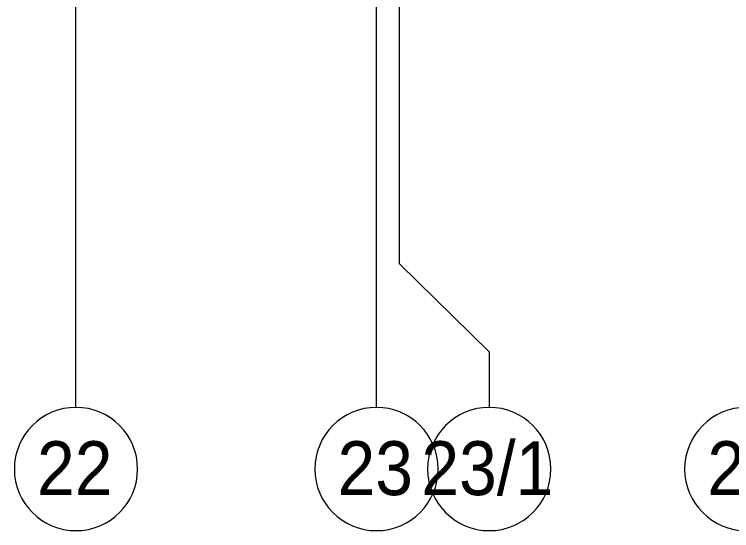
# Model space of a CAD drawing. Header units: millimetres. Extents: x -625 to 415037, y -3642 to 102118.
# Drawn here: x 79925 to 89235, y -3642 to 3061 of the extents above; entities that cross this region are included whole.
import ezdxf

# ---------------------------------------------------------------- set-up
doc = ezdxf.new("R2010")
doc.units = ezdxf.units.MM
doc.linetypes.add('Осевая', pattern=[6350, 1270, -952.5, 3175, -952.5])
for name, color, linetype, lineweight in [('Оси', 7, 'Continuous', 9), ('Оси-1', 7, 'Continuous', 20), ('Оси-2', 7, 'Осевая', 9)]:
    doc.layers.add(name, color=color, linetype=linetype, lineweight=lineweight)
doc.styles.add('Arial', font='arial.ttf', dxfattribs={"width": 0.9, "height": 700})

# ---------------------------------------------------------------- blocks, each defined once
blk = doc.blocks.new('Ось сетки - D8-29747960-Объем проектирования 1 этажа')
at = {"layer": 'Оси-1'}
for start, end in [(360, 180), (180, 360)]:
    blk.add_arc((0, 0), 4, start, end, dxfattribs=at)

msp = doc.modelspace()

# ---------------------------------------------------------------- linework, layer by layer
at = {"layer": 'Оси'}
for p, q in [((84924.7, -179.1), (84924.7, 4820.9)), ((80724.7, -2042.3), (80724.7, 2957.7)), ((84624.7, -2042.3), (84624.7, 2957.7)), ((84924.7, -179.1), (86088.5, -1322.8)), ((86088.5, -1322.8), (86088.5, -2042.3))]:
    msp.add_line(p, q, dxfattribs=at)
at = {"layer": 'Оси-2'}
for p, q in [((80724.7, 2957.7), (80724.7, 22254)), ((84624.7, 2957.7), (84624.7, 16779))]:
    msp.add_line(p, q, dxfattribs=at)

# ---------------------------------------------------------------- block references
at = {"layer": 'Оси-1', "xscale": 199.9999999999999, "yscale": 199.9999999999999, "zscale": 199.9999999999999}
for p in [(80724.7, -2842.3), (84624.7, -2842.3), (86088.5, -2842.3), (89424.7, -2842.3)]:
    msp.add_blockref('Ось сетки - D8-29747960-Объем проектирования 1 этажа', p, dxfattribs=at)

# ---------------------------------------------------------------- texts
at = {"layer": 'Оси', "char_height": 700, "attachment_point": 1, "style": 'Arial'}
for s, insert, width in [('22', (80219.5, -2481), 1212.151), ('23', (84119.5, -2481), 1212.151), ('23/1', (85208, -2481), 2121.265), ('24', (88919.5, -2481), 1212.151)]:
    msp.add_mtext(s, dxfattribs=dict(at, insert=insert, width=width))

doc.saveas('drawing.dxf')
